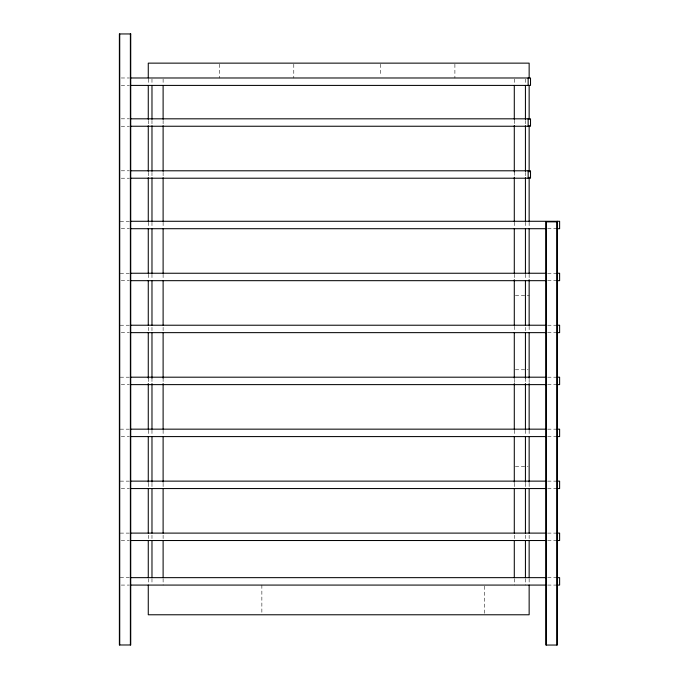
<?xml version="1.0" encoding="UTF-8"?>
<svg xmlns="http://www.w3.org/2000/svg" width="679" height="679" viewBox="0 0 679 679"><rect width="100%" height="100%" fill="white"/><g stroke="black" fill="none" stroke-linecap="round" stroke-linejoin="round"><path stroke-width="0.51" stroke-dasharray="3.4 2.55" d="M121.252 77.983L129.231 77.983M121.252 85.41L129.231 85.41M121.252 118.817L129.231 118.817M121.252 126.243L129.231 126.243M121.252 170.794L129.231 170.794M121.252 178.212L129.231 178.212M120.191 221.278L129.248 221.278M121.252 228.704L129.248 228.704M547.698 228.704L556.441 228.704M120.191 273.247L129.248 273.247M547.698 273.247L556.441 273.247M121.252 280.673L129.248 280.673M547.698 280.673L556.441 280.673M515.353 295.526L529.145 295.526M120.191 325.224L129.248 325.224M547.698 325.224L556.441 325.224M121.252 332.642L129.248 332.642M547.698 332.642L556.441 332.642M515.353 369.766L528.084 369.766M120.191 377.193L129.248 377.193M547.698 377.193L556.441 377.193M121.252 384.62L129.248 384.62M547.698 384.62L556.441 384.62M120.191 429.162L129.248 429.162M547.698 429.162L556.441 429.162M121.252 436.589L129.248 436.589M547.698 436.589L556.441 436.589M515.353 466.286L528.084 466.286M120.191 481.131L129.248 481.131M547.698 481.131L556.441 481.131M121.252 488.557L129.248 488.557M547.698 488.557L556.441 488.557M120.191 533.108L129.248 533.108M547.698 533.108L556.441 533.108M121.252 540.526L129.248 540.526M547.698 540.526L556.441 540.526M120.191 577.651L129.248 577.651M547.698 577.651L556.441 577.651M121.252 585.077L129.248 585.077M547.698 585.077L556.441 585.077M529.145 222.262L529.145 227.915M529.145 274.248L529.145 279.68M529.145 326.285L529.145 331.53M529.145 379.264L529.145 382.498M529.145 430.189L529.145 435.528M529.145 483.227L529.145 487.497M529.145 535.213L529.145 540.526M529.145 578.703L529.145 584.016M525.427 79.044L525.427 84.349M525.427 120.421L525.427 124.664M525.427 172.398L525.427 176.642M525.427 222.262L525.427 227.567M525.427 274.248L525.427 279.553M525.427 327.286L525.427 331.53M525.427 378.211L525.427 382.455M525.427 430.189L525.427 435.494M525.427 483.236L525.427 487.48M525.427 535.213L525.427 539.457M525.427 578.712L525.427 585.077M514.292 79.044L514.292 84.349M514.292 120.225L514.292 124.664M514.292 171.974L514.292 176.642M514.292 222.262L514.292 227.94M514.292 274.248L514.292 279.68M514.292 326.285L514.292 331.53M514.292 379.272L514.292 382.498M514.292 430.189L514.292 435.528M514.292 483.236L514.292 487.497M514.292 535.213L514.292 540.526M514.292 578.712L514.292 585.077M484.594 586.138L484.594 613.714M454.896 64.199L454.896 77.983M380.656 64.199L380.656 75.861M293.786 64.199L293.786 77.983M261.865 585.077L261.865 613.714M219.538 64.199L219.538 77.983M163.113 79.044L163.113 84.349M163.113 120.421L163.113 124.664M163.113 172.398L163.113 176.642M163.113 222.262L163.113 227.567M163.113 274.248L163.113 279.553M163.113 327.286L163.113 331.53M163.113 378.211L163.113 382.455M163.113 430.189L163.113 435.494M163.113 483.236L163.113 487.48M163.113 535.213L163.113 539.457M163.113 578.712L163.113 585.077M151.977 79.044L151.977 84.349M151.977 120.421L151.977 124.664M151.977 172.398L151.977 176.642M151.977 222.262L151.977 227.567M151.977 274.248L151.977 279.553M151.977 327.286L151.977 331.53M151.977 378.211L151.977 382.455M151.977 430.189L151.977 435.494M151.977 483.236L151.977 487.48M151.977 535.213L151.977 539.457M151.977 578.712L151.977 584.016M148.268 79.044L148.268 84.349M148.268 120.421L148.268 124.664M148.268 172.398L148.268 176.65M148.268 222.262L148.268 227.567M148.268 274.248L148.268 279.553M148.268 327.286L148.268 331.53M148.268 378.203L148.268 382.455M148.268 430.189L148.268 435.494M148.268 483.227L148.268 487.48M148.268 535.213L148.268 539.457M148.268 578.703L148.268 584.016"/><path stroke-width="1.02" d="M130.292 77.983L530.52 77.983L530.52 85.41L130.292 85.41M130.292 118.817L530.52 118.817L530.52 126.243L130.292 126.243M130.292 170.794L530.52 170.794L530.52 178.212L130.292 178.212M130.309 221.278L559.623 221.278L559.623 228.704L557.247 228.704M557.247 221.855L545.899 221.855L545.899 645.05L557.247 645.05L557.247 221.278M130.309 228.704L546.637 228.704M130.309 273.247L546.637 273.247M557.247 273.247L559.623 273.247L559.623 280.673L557.247 280.673M130.309 280.673L546.637 280.673M130.309 325.224L546.637 325.224M557.247 325.224L559.623 325.224L559.623 332.642L557.247 332.642M130.309 332.642L546.637 332.642M130.309 377.193L546.637 377.193M557.247 377.193L559.623 377.193L559.623 384.62L557.247 384.62M130.309 384.62L546.637 384.62M130.309 429.162L546.637 429.162M557.247 429.162L559.623 429.162L559.623 436.589L557.247 436.589M130.309 436.589L546.637 436.589M130.309 481.131L546.637 481.131M557.247 481.131L559.623 481.131L559.623 488.557L557.247 488.557M130.309 488.557L546.637 488.557M130.309 533.108L546.637 533.108M557.247 533.108L559.623 533.108L559.623 540.526L557.247 540.526M130.309 540.526L546.637 540.526M130.309 577.651L546.637 577.651M557.247 577.651L559.623 577.651L559.623 585.077L557.247 585.077M130.309 585.077L546.637 585.077M556.89 221.855L556.89 645.05M546.247 221.855L546.247 645.05M529.145 77.992L529.145 63.139L148.268 63.139L148.268 77.992M529.145 85.316L529.145 119.36M529.145 125.454L529.145 171.931M529.145 177.219L529.145 221.583M529.145 228.628L529.145 273.34M529.145 279.68L529.145 325.224M529.145 332.591L529.145 378.254M529.145 383.508L529.145 429.162M529.145 436.555L529.145 482.192M529.145 488.532L529.145 533.108M529.145 540.518L529.145 577.651M529.145 585.069L529.145 614.775L148.268 614.775L148.268 585.069M528.152 77.983L528.152 85.41M528.152 118.817L528.152 126.243M528.152 170.794L528.152 178.212M525.427 85.41L525.427 119.36M525.427 125.725L525.427 171.337M525.427 177.703L525.427 221.201M525.427 228.628L525.427 273.187M525.427 280.614L525.427 325.165M525.427 332.591L525.427 378.211M525.427 383.516L525.427 429.128M525.427 436.555L525.427 482.175M525.427 488.541L525.427 533.091M525.427 540.518L525.427 577.651M514.292 85.376L514.292 119.36M514.292 125.505L514.292 171.974M514.292 177.253L514.292 221.6M514.292 228.628L514.292 273.348M514.292 279.68L514.292 325.224M514.292 332.591L514.292 378.254M514.292 383.516L514.292 429.162M514.292 436.555L514.292 482.192M514.292 488.541L514.292 533.108M514.292 540.518L514.292 577.651M163.113 85.41L163.113 119.36M163.113 125.725L163.113 171.337M163.113 177.703L163.113 221.201M163.113 228.628L163.113 273.187M163.113 280.614L163.113 325.165M163.113 332.591L163.113 378.211M163.113 383.516L163.113 429.128M163.113 436.555L163.113 482.175M163.113 488.541L163.113 533.091M163.113 540.518L163.113 577.651M151.977 85.41L151.977 119.36M151.977 125.725L151.977 171.337M151.977 177.703L151.977 221.201M151.977 228.628L151.977 273.187M151.977 280.614L151.977 325.165M151.977 332.591L151.977 378.211M151.977 383.516L151.977 429.128M151.977 436.555L151.977 482.175M151.977 488.541L151.977 533.091M151.977 540.518L151.977 577.651M148.268 85.41L148.268 119.36M148.268 125.725L148.268 171.346M148.268 177.703L148.268 221.201M148.268 228.628L148.268 273.187M148.268 280.605L148.268 325.165M148.268 332.591L148.268 378.211M148.268 383.508L148.268 429.128M148.268 436.555L148.268 482.175M148.268 488.532L148.268 533.091M148.268 540.518L148.268 577.651M130.376 33.95L130.376 644.982M119.733 33.95L119.733 644.982M130.733 33.95L119.377 33.95L119.377 644.982L130.733 644.982L130.733 33.95"/></g></svg>
